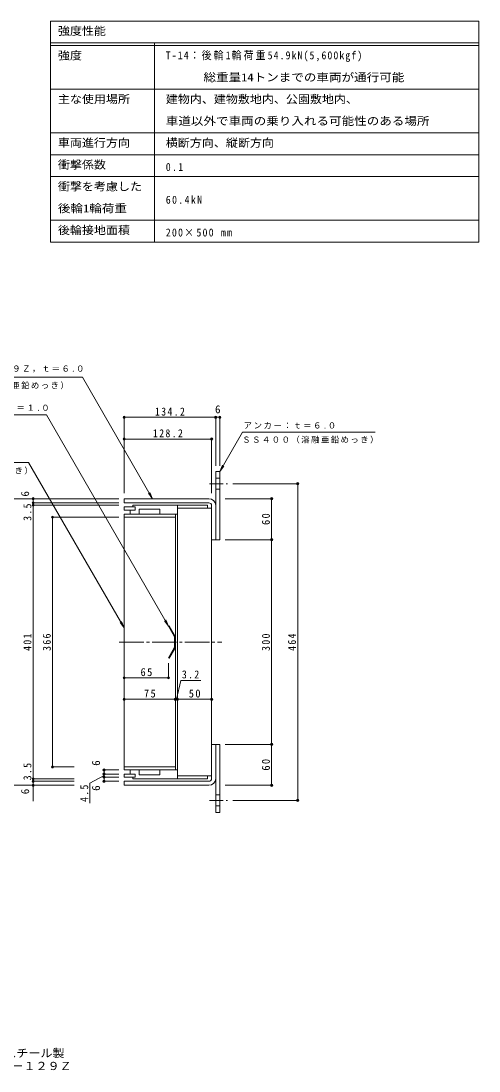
# Model space of a CAD drawing. Units: millimetres at full size, sheet at 1:4; some dimension numbers follow another scale. Extents: x -874 to 1110, y -778 to 761.
# Drawn here: x 439 to 1110, y -778 to 761 of the extents above; entities that cross this region are included whole.
import ezdxf
from ezdxf.enums import TextEntityAlignment as Align

# ---------------------------------------------------------------- set-up
doc = ezdxf.new("R2010")
doc.units = ezdxf.units.MM
doc.header["$LTSCALE"] = 4
doc.header["$PDMODE"] = 32
doc.header["$PDSIZE"] = 3.2
doc.linetypes.add('CHAIN1', pattern=[8, 5, -1, 1, -1])
doc.linetypes.add('CHAIN2', pattern=[12, 9, -1, 1, -1])
for name, color, linetype, lineweight in [('0-0_通り芯', 7, 'CHAIN2', 9), ('0-2_仕上', 7, 'Continuous', 9), ('0-3_建具', 4, 'Continuous', 9), ('0-4_その他', 7, 'Continuous', 9), ('0-5_寸法', 7, 'Continuous', 9), ('F-5_F-5ﾚｲﾔ', 2, 'Continuous', 9), ('F-F_F-Fﾚｲﾔ', 2, 'Continuous', 9)]:
    doc.layers.add(name, color=color, linetype=linetype, lineweight=lineweight)
doc.layers.add('F-4_F-4ﾚｲﾔ', color=2, linetype='Continuous')
doc.styles.add('ＭＳ ゴシック', font='')
doc.styles.get('ＭＳ ゴシック').set_extended_font_data('MS Gothic')

msp = doc.modelspace()

# ---------------------------------------------------------------- linework, layer by layer
at = {"layer": '0-0_通り芯'}
msp.add_line((583.467, -149.255), (733.551, -149.255), dxfattribs=at)
at = {"layer": '0-2_仕上'}
for p, q in [((606.546, 48.746), (590.546, 48.746)), ((590.546, 48.746), (590.546, 44.246)), ((603.046, 51.246), (603.046, 48.746)), ((668.746, 51.246), (603.046, 51.246)), ((606.546, 48.746), (606.546, 44.246)), ((668.746, 51.246), (668.746, 46.746)), ((606.546, 44.246), (590.546, 44.246)), ((590.546, 38.246), (590.546, -336.755)), ((668.746, 38.246), (590.546, 38.246)), ((665.546, 33.746), (590.546, 33.746)), ((599.546, 44.246), (599.546, 38.246)), ((612.746, 45.246), (612.746, 38.246)), ((642.746, 45.246), (612.746, 45.246)), ((642.746, 45.246), (642.746, 38.246)), ((665.546, -336.755), (665.546, 38.246)), ((665.546, -332.255), (590.546, -332.255)), ((668.746, -336.755), (590.546, -336.755)), ((599.546, -342.755), (599.546, -336.755)), ((612.746, -343.755), (612.746, -336.755)), ((642.746, -343.755), (642.746, -336.755)), ((606.546, -342.755), (590.546, -342.755)), ((590.546, -347.255), (590.546, -342.755)), ((606.546, -347.255), (590.546, -347.255)), ((603.046, -349.755), (603.046, -347.255)), ((668.746, -349.755), (603.046, -349.755)), ((606.546, -347.255), (606.546, -342.755)), ((642.746, -343.755), (612.746, -343.755)), ((668.746, -349.755), (668.746, -345.255))]:
    msp.add_line(p, q, dxfattribs=at)
at = {"layer": '0-2_仕上', "color": 2}
for p, q in [((668.746, 51.246), (712.746, 51.246)), ((668.746, -349.755), (668.746, 51.246)), ((718.746, 46.745), (668.746, 46.745)), ((712.746, 51.246), (712.746, 46.745)), ((718.746, -345.255), (718.746, 46.745)), ((718.746, -345.255), (668.746, -345.255)), ((668.746, -349.755), (712.746, -349.755)), ((712.746, -349.755), (712.746, -345.255))]:
    msp.add_line(p, q, dxfattribs=at)
at = {"layer": '0-2_仕上', "color": 3}
for p, q in [((655.546, -126.166), (656.412, -125.666)), ((664.546, -141.755), (655.546, -126.166)), ((665.546, -141.487), (656.412, -125.666)), ((664.546, -156.755), (664.546, -141.755)), ((665.546, -157.023), (665.546, -141.487)), ((665.546, -157.023), (656.412, -172.843))]:
    msp.add_line(p, q, dxfattribs=at)
msp.add_lwpolyline([(664.546, -156.755), (655.546, -172.343), (656.412, -172.843)], dxfattribs=at)
at = {"layer": '0-3_建具'}
for p, q in [((724.746, 100.745), (730.746, 100.745)), ((724.746, 0.745), (724.746, 100.745)), ((730.746, 0.745), (730.746, 100.745)), ((724.746, 90.745), (730.746, 90.745)), ((724.746, 74.745), (730.746, 74.745)), ((714.746, 54.746), (590.546, 54.746)), ((724.746, -299.255), (724.746, -399.255)), ((730.746, -299.255), (730.746, -399.255)), ((590.546, -353.255), (590.546, -359.255)), ((714.746, -353.255), (590.546, -353.255)), ((590.546, -359.255), (714.746, -359.255)), ((724.746, -373.255), (730.746, -373.255)), ((724.746, -389.255), (730.746, -389.255)), ((724.746, -399.255), (730.746, -399.255))]:
    msp.add_line(p, q, dxfattribs=at)
at = {"layer": '0-3_建具', "linetype": 'CHAIN1'}
for p, q in [((715.819, 82.745), (741.757, 82.745)), ((715.819, -381.255), (741.757, -381.255))]:
    msp.add_line(p, q, dxfattribs=at)
at = {"layer": '0-3_建具'}
for points in [[(590.546, 54.746), (590.546, 60.745), (714.746, 60.745)], [(718.746, 50.745), (718.746, 0.745), (730.746, 0.745)], [(718.746, -349.255), (718.746, -299.255), (730.746, -299.255)]]:
    msp.add_lwpolyline(points, dxfattribs=at)
for centre, radius, start, end in [((714.746, 50.745), 10, 0, 90), ((714.746, 50.745), 4, 0, 90), ((714.746, -349.255), 4, 270, 0), ((714.746, -349.255), 10, 270, 0)]:
    msp.add_arc(centre, radius, start, end, dxfattribs=at)
at = {"layer": '0-4_その他'}
for p, q in [((590.546, 181.265), (590.546, 68.745)), ((590.546, 180.065), (724.746, 180.065)), ((724.746, 181.265), (724.746, 108.745)), ((724.746, 180.065), (730.746, 180.065)), ((730.746, 181.265), (730.746, 108.745)), ((590.546, 148.279), (718.746, 148.279)), ((718.746, 149.479), (718.746, 68.745)), ((846.05, 82.745), (749.757, 82.745)), ((844.85, 82.745), (844.85, -381.255)), ((422.667, 60.745), (582.546, 60.745)), ((455.966, 54.745), (582.546, 54.745)), ((455.966, 51.246), (582.546, 51.246)), ((457.166, 60.745), (457.166, 54.745)), ((457.166, 54.745), (457.166, 51.246)), ((457.166, 51.246), (457.166, -349.755)), ((807.799, 60.745), (738.746, 60.745)), ((806.599, 60.745), (806.599, 0.745)), ((484.37, 33.746), (582.545, 33.746)), ((485.57, -332.255), (485.57, 33.746)), ((807.799, 0.745), (738.746, 0.745)), ((806.599, 0.745), (806.599, -299.255)), ((655.547, -202.949), (655.547, -180.343)), ((590.547, -201.749), (655.547, -201.749)), ((667.147, -233.111), (673.383, -205.764)), ((673.383, -205.764), (702.935, -205.764)), ((590.547, -233.111), (665.547, -233.111)), ((665.547, -233.111), (668.747, -233.111)), ((668.747, -233.111), (718.746, -233.111)), ((807.799, -299.255), (738.746, -299.255)), ((806.599, -299.255), (806.599, -359.255)), ((484.37, -332.255), (517.074, -332.255)), ((559.835, -336.755), (582.545, -336.755)), ((561.035, -342.755), (561.035, -336.755)), ((455.966, -349.755), (517.074, -349.755)), ((455.966, -353.255), (517.074, -353.255)), ((457.166, -349.755), (457.166, -353.255)), ((457.166, -353.255), (457.166, -359.255)), ((561.035, -345.005), (540.428, -356.288)), ((559.835, -342.755), (582.545, -342.755)), ((559.835, -347.255), (582.545, -347.255)), ((559.835, -353.255), (582.546, -353.255)), ((561.035, -347.255), (561.035, -342.755)), ((561.035, -353.255), (561.035, -347.255)), ((422.667, -359.255), (517.074, -359.255)), ((457.166, -359.255), (457.166, -382.547)), ((540.428, -356.288), (540.428, -385.179)), ((807.799, -359.255), (738.746, -359.255)), ((846.05, -381.255), (749.757, -381.255))]:
    msp.add_line(p, q, dxfattribs=at)
for p in [(590.546, 180.065), (724.746, 180.065), (730.746, 180.065), (590.546, 148.279), (718.746, 148.279), (844.85, 82.745), (457.166, 60.745), (806.599, 60.745), (457.166, 54.745), (457.166, 51.246), (485.57, 33.746), (806.599, 0.745), (590.547, -201.749), (655.547, -201.749), (590.547, -233.111), (665.547, -233.111), (668.747, -233.111), (718.746, -233.111), (806.599, -299.255), (485.57, -332.255), (561.035, -336.755), (457.166, -349.755), (457.166, -353.255), (561.035, -342.755), (561.035, -347.255), (561.035, -353.255), (457.166, -359.255), (806.599, -359.255), (844.85, -381.255)]:
    msp.add_point(p, dxfattribs=at)
at = {"layer": '0-5_寸法'}
for p, q in [((323.4, 238.804), (529.381, 238.804)), ((529.381, 238.804), (632.183, 60.745)), ((309.951, 183.78), (476.599, 183.78)), ((476.599, 183.78), (655.546, -126.166)), ((763.975, 158.299), (730.746, 100.745)), ((763.975, 158.299), (958.157, 158.299)), ((335.387, 113.816), (450.576, 113.816)), ((450.576, 113.816), (590.546, -128.62)), ((730.746, 100.745), (734.573, 109.984)), ((730.746, 100.745), (736.834, 108.679)), ((632.183, 60.745), (626.096, 68.679)), ((632.183, 60.745), (628.356, 69.984)), ((590.546, -128.62), (584.459, -120.686)), ((590.546, -128.62), (586.719, -119.381)), ((655.546, -126.166), (649.459, -118.232)), ((655.546, -126.166), (651.72, -116.927))]:
    msp.add_line(p, q, dxfattribs=at)
at = {"layer": 'F-5_F-5ﾚｲﾔ', "color": 7}
msp.add_line((482.829, 660.916), (1110.446, 660.916), dxfattribs=at)
at = {"layer": 'F-F_F-Fﾚｲﾔ', "color": 7}
for p, q in [((482.829, 760.916), (1110.446, 760.916)), ((482.829, 760.916), (482.829, 436.916)), ((1110.446, 760.916), (1110.446, 436.916)), ((482.829, 728.916), (1110.446, 728.916)), ((482.829, 724.916), (1110.446, 724.916)), ((635.025, 728.916), (635.025, 436.916)), ((482.829, 660.916), (1110.446, 660.916)), ((482.829, 596.916), (1110.446, 596.916)), ((482.829, 564.916), (1110.446, 564.916)), ((482.829, 532.916), (1110.446, 532.916)), ((482.829, 468.916), (1110.446, 468.916)), ((482.829, 436.916), (1110.446, 436.916))]:
    msp.add_line(p, q, dxfattribs=at)

# ---------------------------------------------------------------- texts
at = {"layer": '0-4_その他', "color": 2, "style": 'ＭＳ ゴシック'}
msp.add_text('6', height=11.73, dxfattribs=at).set_placement((723.746, 182.465), align=Align.BOTTOM_LEFT)
for p in [(454.766, 63.962), (558.635, -330.648), (454.766, -372.309), (558.635, -367.365)]:
    msp.add_text('6', height=11.73, rotation=90, dxfattribs=at).set_placement(p, align=Align.BOTTOM_LEFT)
at = {"layer": '0-4_その他', "color": 2, "char_height": 11.73, "attachment_point": 7, "style": 'ＭＳ ゴシック'}
for s, insert in [('\\T1.28;\\W0.9;134.2', (635.646, 182.465)), ('\\T1.28;\\W0.9;128.2', (632.646, 150.679)), ('\\T1.27;\\W0.95;65', (614.547, -199.349)), ('\\T1.27;\\W0.9;3.2', (675.159, -202.717)), ('\\T1.27;\\W0.95;75', (619.547, -230.711)), ('\\T1.27;\\W0.95;50', (685.247, -230.711))]:
    msp.add_mtext(s, dxfattribs=dict(at, insert=insert))
at = {"layer": '0-4_その他', "color": 2, "char_height": 11.73, "attachment_point": 7, "rotation": 90, "style": 'ＭＳ ゴシック'}
for s, insert in [('\\T1.27;\\W0.9;3.5', (454.766, 28.366)), ('\\T1.27;\\W0.95;60', (804.199, 22.245)), ('\\T1.27;\\W0.9;401', (454.766, -162.255)), ('\\T1.27;\\W0.9;366', (483.17, -162.255)), ('\\T1.27;\\W0.9;300', (804.199, -162.255)), ('\\T1.27;\\W0.9;464', (842.45, -162.255)), ('\\T1.27;\\W0.95;60', (804.199, -337.755)), ('\\T1.27;\\W0.9;3.5', (454.766, -351.892)), ('\\T1.27;\\W0.9;4.5', (538.055, -383.692))]:
    msp.add_mtext(s, dxfattribs=dict(at, insert=insert))
at = {"layer": '0-5_寸法', "char_height": 8.798, "attachment_point": 7, "style": 'ＭＳ ゴシック'}
for s, insert in [('\\T1.17;受枠：Ｌ－１２９Ｚ，ｔ＝６.０', (325.696, 245.697)), ('\\T1.17;ＳＰＨＣ（溶融亜鉛めっき）', (324.256, 221.216)), ('\\T1.18;モルタル止め：ｔ＝１.０', (316.648, 189.061)), ('\\T1.18;アンカー：ｔ＝６.０', (765.563, 163.268)), ('\\T1.17;ＳＳ４００（溶融亜鉛めっき）', (763.506, 141.687)), ('\\T1.17;（溶融亜鉛めっき）', (329.029, 96.357))]:
    msp.add_mtext(s, dxfattribs=dict(at, insert=insert))
at = {"layer": 'F-4_F-4ﾚｲﾔ', "style": 'ＭＳ ゴシック', "width": 1.1}
for s, p in [('カラー舗装用みぞ蓋\u3000インターロッキングブロック用\u3000充填深さ６５ｍｍ\u3000スチール製', (-183.297, -761.267)), ('側溝用\u3000ＨＩＳＭ－１４－４０６０＋Ｌ－１２９Ｚ', (108.767, -780.096))]:
    msp.add_text(s, height=11.73, dxfattribs=at).set_placement(p, align=Align.BOTTOM_LEFT)
at = {"layer": 'F-F_F-Fﾚｲﾔ', "style": 'ＭＳ ゴシック'}
for s, width, p in [('強度性能', 1.1, (493.476, 736.916)), ('強度', 1.1, (493.476, 700.916)), ('  \u3000\u3000総重量14トンまでの車両が通行可能', 1.15, (651.559, 668.916)), ('主な使用場所', 1.1, (493.476, 636.916)), ('建物内、建物敷地内、公園敷地内、', 1.1, (651.559, 636.916)), ('車道以外で車両の乗り入れる可能性のある場所', 1.15, (651.559, 604.916)), ('車両進行方向', 1.1, (493.476, 572.916)), ('横断方向、縦断方向', 1.1, (651.559, 572.916)), ('衝撃係数', 1.1, (493.476, 540.916)), ('衝撃を考慮した', 1.1, (493.476, 508.916)), ('後輪1輪荷重', 1.15, (493.476, 476.916)), ('後輪接地面積', 1.1, (493.476, 444.916))]:
    msp.add_text(s, height=11.73, dxfattribs=dict(at, width=width)).set_placement(p, align=Align.BOTTOM_LEFT)
at = {"layer": 'F-F_F-Fﾚｲﾔ', "char_height": 11.73, "attachment_point": 7, "style": 'ＭＳ ゴシック'}
for s, insert in [('\\T1.22;\\W0.9;T-14：後輪1輪荷重54.9kN(5,600kgf)', (651.559, 700.916)), ('\\T1.27;\\W0.9;0.1', (651.559, 540.916)), ('\\T1.28;\\W0.9;60.4kN', (651.559, 492.916)), ('\\T1.25;\\W0.9;200×500\\~mm', (651.559, 444.916))]:
    msp.add_mtext(s, dxfattribs=dict(at, insert=insert))

doc.saveas('drawing.dxf')
